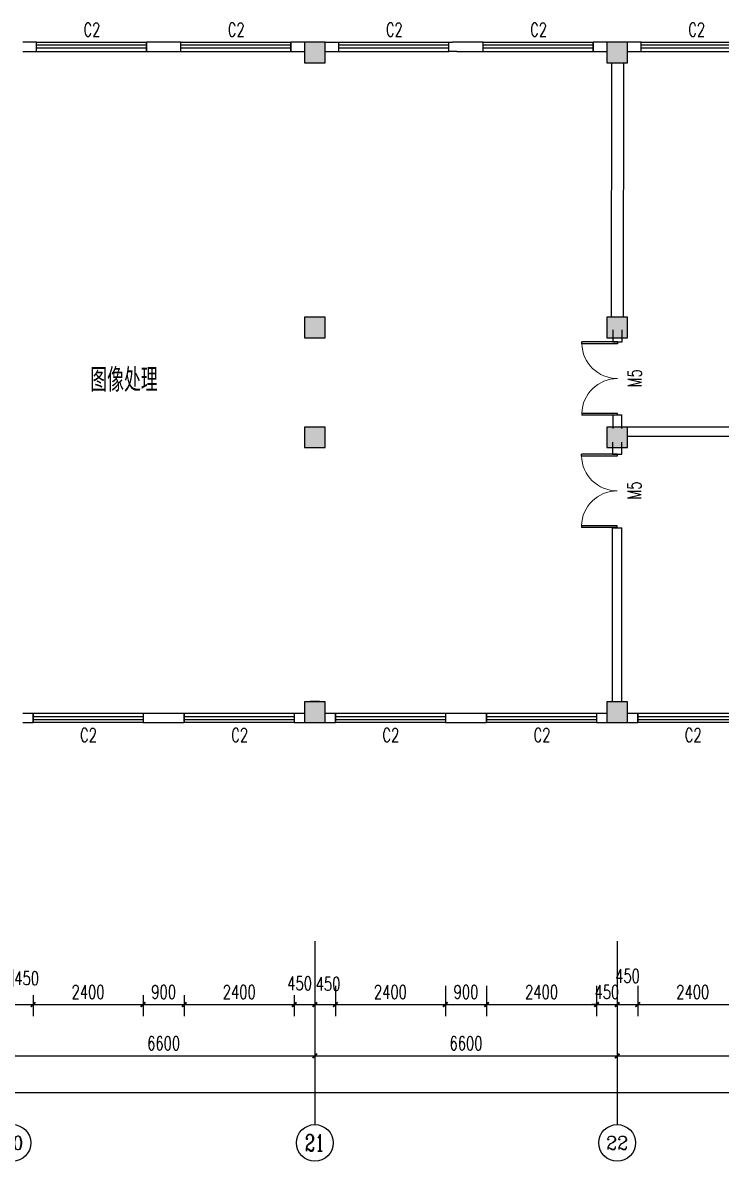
# Model space of a CAD drawing. Header units: millimetres. Extents: x 250 to 114555, y 276 to 29083.
# Drawn here: x 20175 to 35422, y 3483 to 28332 of the extents above; entities that cross this region are included whole.
import ezdxf
from ezdxf.enums import TextEntityAlignment as Align

# ---------------------------------------------------------------- set-up
doc = ezdxf.new("R2010")
doc.units = ezdxf.units.MM
for name, color, linetype in [('AXIS', 3, 'Continuous'), ('AXIS_TEXT', 7, 'Continuous'), ('COLUMN', 9, 'Continuous'), ('PUB_DIM', 3, 'Continuous'), ('PUB_TEXT', 7, 'Continuous'), ('WALL', 9, 'Continuous'), ('WINDOW', 4, 'Continuous'), ('WINDOW_TEXT', 7, 'Continuous')]:
    doc.layers.add(name, color=color, linetype=linetype)
doc.styles.add('_TCH_AXIS', font='COMPLEX', dxfattribs={"bigfont": 'GBCBIG'})
doc.styles.add('_TCH_DIM_T3', font='SIMPLEX', dxfattribs={"width": 0.705882, "bigfont": 'GBCBIG'})
doc.styles.add('_TCH_WINDOW', font='SIMPLEX', dxfattribs={"bigfont": 'GBCBIG'})
doc.styles.add('COMPLEX', font='COMPLEX')
doc.styles.get("Standard").update_dxf_attribs({"font": 'txt', "bigfont": 'gbcbig.shx'})
doc.dimstyles.new('_TCH_ARCH&&100', dxfattribs={"dimtxt": 297.5, "dimasz": 100, "dimexe": 250, "dimexo": 300, "dimgap": 126.25, "dimtad": 1, "dimdec": 0, "dimzin": 0, "dimdsep": 46, "dimtxsty": '_TCH_DIM_T3', "dimblk": 'ARCHTICK', "dimcen": 0.09, "dimclrt": 7, "dimazin": 2, "dimtfac": 1, "dimtdec": 0, "dimtix": 1, "dimtmove": 2, "dimatfit": 3, "dimfxl": 1, "dimtolj": 1, "dimtzin": 0, "dimarcsym": 0})

# ---------------------------------------------------------------- blocks, each defined once
blk = doc.blocks.new('_ArchTick')
at = {"color": 0, "linetype": 'ByBlock', "const_width": 0.4}
blk.add_lwpolyline([(-0.5, -0.5), (0.5, 0.5)], dxfattribs=at)
blk = doc.blocks.new('*D95')
at = {"layer": 'Defpoints', "color": 0}
for p in [(19950, 7410), (20400, 7410), (20400, 6903)]:
    blk.add_point(p, dxfattribs=at)
at = {"layer": 'PUB_DIM', "color": 0, "lineweight": -2}
for p, q in [((19950, 7110), (19950, 6653)), ((20400, 7110), (20400, 6653)), ((19950, 6903), (20400, 6903))]:
    blk.add_line(p, q, dxfattribs=at)
at = {"layer": 'PUB_DIM', "color": 0, "lineweight": -2, "xscale": 100, "yscale": 100, "zscale": 100, "rotation": 180}
blk.add_blockref('_ArchTick', (19950, 6903), dxfattribs=at)
at = {"layer": 'PUB_DIM', "color": 0, "lineweight": -2, "xscale": 100, "yscale": 100, "zscale": 100}
blk.add_blockref('_ArchTick', (20400, 6903), dxfattribs=at)
at = {"layer": 'PUB_DIM', "color": 7, "insert": (20260, 7479), "char_height": 297.5, "attachment_point": 5, "style": '_TCH_DIM_T3'}
blk.add_mtext('\\A1;450', dxfattribs=at)
blk = doc.blocks.new('*D96')
at = {"layer": 'Defpoints', "color": 0}
for p in [(20400, 7410), (22800, 7410), (22800, 6903)]:
    blk.add_point(p, dxfattribs=at)
at = {"layer": 'PUB_DIM', "color": 0, "lineweight": -2}
for p, q in [((20400, 7110), (20400, 6653)), ((22800, 7110), (22800, 6653)), ((20400, 6903), (22800, 6903))]:
    blk.add_line(p, q, dxfattribs=at)
at = {"layer": 'PUB_DIM', "color": 0, "lineweight": -2, "xscale": 100, "yscale": 100, "zscale": 100, "rotation": 180}
blk.add_blockref('_ArchTick', (20400, 6903), dxfattribs=at)
at = {"layer": 'PUB_DIM', "color": 0, "lineweight": -2, "xscale": 100, "yscale": 100, "zscale": 100}
blk.add_blockref('_ArchTick', (22800, 6903), dxfattribs=at)
at = {"layer": 'PUB_DIM', "color": 7, "insert": (21600, 7178), "char_height": 297.5, "attachment_point": 5, "style": '_TCH_DIM_T3'}
blk.add_mtext('\\A1;2400', dxfattribs=at)
blk = doc.blocks.new('*D97')
at = {"layer": 'Defpoints', "color": 0}
for p in [(22800, 7410), (23700, 7410), (23700, 6903)]:
    blk.add_point(p, dxfattribs=at)
at = {"layer": 'PUB_DIM', "color": 0, "lineweight": -2}
for p, q in [((22800, 7110), (22800, 6653)), ((23700, 7110), (23700, 6653)), ((22800, 6903), (23700, 6903))]:
    blk.add_line(p, q, dxfattribs=at)
at = {"layer": 'PUB_DIM', "color": 0, "lineweight": -2, "xscale": 100, "yscale": 100, "zscale": 100, "rotation": 180}
blk.add_blockref('_ArchTick', (22800, 6903), dxfattribs=at)
at = {"layer": 'PUB_DIM', "color": 0, "lineweight": -2, "xscale": 100, "yscale": 100, "zscale": 100}
blk.add_blockref('_ArchTick', (23700, 6903), dxfattribs=at)
at = {"layer": 'PUB_DIM', "color": 7, "insert": (23250, 7178), "char_height": 297.5, "attachment_point": 5, "style": '_TCH_DIM_T3'}
blk.add_mtext('\\A1;900', dxfattribs=at)
blk = doc.blocks.new('*D98')
at = {"layer": 'Defpoints', "color": 0}
for p in [(23700, 7410), (26100, 7410), (26100, 6903)]:
    blk.add_point(p, dxfattribs=at)
at = {"layer": 'PUB_DIM', "color": 0, "lineweight": -2}
for p, q in [((23700, 7110), (23700, 6653)), ((26100, 7110), (26100, 6653)), ((23700, 6903), (26100, 6903))]:
    blk.add_line(p, q, dxfattribs=at)
at = {"layer": 'PUB_DIM', "color": 0, "lineweight": -2, "xscale": 100, "yscale": 100, "zscale": 100, "rotation": 180}
blk.add_blockref('_ArchTick', (23700, 6903), dxfattribs=at)
at = {"layer": 'PUB_DIM', "color": 0, "lineweight": -2, "xscale": 100, "yscale": 100, "zscale": 100}
blk.add_blockref('_ArchTick', (26100, 6903), dxfattribs=at)
at = {"layer": 'PUB_DIM', "color": 7, "insert": (24900, 7178), "char_height": 297.5, "attachment_point": 5, "style": '_TCH_DIM_T3'}
blk.add_mtext('\\A1;2400', dxfattribs=at)
blk = doc.blocks.new('*D99')
at = {"layer": 'Defpoints', "color": 0}
for p in [(26100, 7410), (26550, 7410), (26550, 6903)]:
    blk.add_point(p, dxfattribs=at)
at = {"layer": 'PUB_DIM', "color": 0, "lineweight": -2}
for p, q in [((26100, 7110), (26100, 6653)), ((26550, 7110), (26550, 6653)), ((26100, 6903), (26550, 6903))]:
    blk.add_line(p, q, dxfattribs=at)
at = {"layer": 'PUB_DIM', "color": 0, "lineweight": -2, "xscale": 100, "yscale": 100, "zscale": 100, "rotation": 180}
blk.add_blockref('_ArchTick', (26100, 6903), dxfattribs=at)
at = {"layer": 'PUB_DIM', "color": 0, "lineweight": -2, "xscale": 100, "yscale": 100, "zscale": 100}
blk.add_blockref('_ArchTick', (26550, 6903), dxfattribs=at)
at = {"layer": 'PUB_DIM', "color": 7, "insert": (26218, 7366), "char_height": 297.5, "attachment_point": 5, "style": '_TCH_DIM_T3'}
blk.add_mtext('\\A1;450', dxfattribs=at)
blk = doc.blocks.new('*D100')
at = {"layer": 'Defpoints', "color": 0}
for p in [(26550, 7615), (27000, 7615), (27000, 6903)]:
    blk.add_point(p, dxfattribs=at)
at = {"layer": 'PUB_DIM', "color": 0, "lineweight": -2}
for p, q in [((26550, 7315), (26550, 6653)), ((27000, 7315), (27000, 6653)), ((26550, 6903), (27000, 6903))]:
    blk.add_line(p, q, dxfattribs=at)
at = {"layer": 'PUB_DIM', "color": 0, "lineweight": -2, "xscale": 100, "yscale": 100, "zscale": 100, "rotation": 180}
blk.add_blockref('_ArchTick', (26550, 6903), dxfattribs=at)
at = {"layer": 'PUB_DIM', "color": 0, "lineweight": -2, "xscale": 100, "yscale": 100, "zscale": 100}
blk.add_blockref('_ArchTick', (27000, 6903), dxfattribs=at)
at = {"layer": 'PUB_DIM', "color": 7, "insert": (26839, 7355), "char_height": 297.5, "attachment_point": 5, "style": '_TCH_DIM_T3'}
blk.add_mtext('\\A1;450', dxfattribs=at)
blk = doc.blocks.new('*D101')
at = {"layer": 'Defpoints', "color": 0}
for p in [(27000, 7615), (29400, 7615), (29400, 6903)]:
    blk.add_point(p, dxfattribs=at)
at = {"layer": 'PUB_DIM', "color": 0, "lineweight": -2}
for p, q in [((27000, 7315), (27000, 6653)), ((29400, 7315), (29400, 6653)), ((27000, 6903), (29400, 6903))]:
    blk.add_line(p, q, dxfattribs=at)
at = {"layer": 'PUB_DIM', "color": 0, "lineweight": -2, "xscale": 100, "yscale": 100, "zscale": 100, "rotation": 180}
blk.add_blockref('_ArchTick', (27000, 6903), dxfattribs=at)
at = {"layer": 'PUB_DIM', "color": 0, "lineweight": -2, "xscale": 100, "yscale": 100, "zscale": 100}
blk.add_blockref('_ArchTick', (29400, 6903), dxfattribs=at)
at = {"layer": 'PUB_DIM', "color": 7, "insert": (28200, 7178), "char_height": 297.5, "attachment_point": 5, "style": '_TCH_DIM_T3'}
blk.add_mtext('\\A1;2400', dxfattribs=at)
blk = doc.blocks.new('*D102')
at = {"layer": 'Defpoints', "color": 0}
for p in [(29400, 7615), (30300, 7615), (30300, 6903)]:
    blk.add_point(p, dxfattribs=at)
at = {"layer": 'PUB_DIM', "color": 0, "lineweight": -2}
for p, q in [((29400, 7315), (29400, 6653)), ((30300, 7315), (30300, 6653)), ((29400, 6903), (30300, 6903))]:
    blk.add_line(p, q, dxfattribs=at)
at = {"layer": 'PUB_DIM', "color": 0, "lineweight": -2, "xscale": 100, "yscale": 100, "zscale": 100, "rotation": 180}
blk.add_blockref('_ArchTick', (29400, 6903), dxfattribs=at)
at = {"layer": 'PUB_DIM', "color": 0, "lineweight": -2, "xscale": 100, "yscale": 100, "zscale": 100}
blk.add_blockref('_ArchTick', (30300, 6903), dxfattribs=at)
at = {"layer": 'PUB_DIM', "color": 7, "insert": (29850, 7178), "char_height": 297.5, "attachment_point": 5, "style": '_TCH_DIM_T3'}
blk.add_mtext('\\A1;900', dxfattribs=at)
blk = doc.blocks.new('*D103')
at = {"layer": 'Defpoints', "color": 0}
for p in [(30300, 7615), (32700, 7615), (32700, 6903)]:
    blk.add_point(p, dxfattribs=at)
at = {"layer": 'PUB_DIM', "color": 0, "lineweight": -2}
for p, q in [((30300, 7315), (30300, 6653)), ((32700, 7315), (32700, 6653)), ((30300, 6903), (32700, 6903))]:
    blk.add_line(p, q, dxfattribs=at)
at = {"layer": 'PUB_DIM', "color": 0, "lineweight": -2, "xscale": 100, "yscale": 100, "zscale": 100, "rotation": 180}
blk.add_blockref('_ArchTick', (30300, 6903), dxfattribs=at)
at = {"layer": 'PUB_DIM', "color": 0, "lineweight": -2, "xscale": 100, "yscale": 100, "zscale": 100}
blk.add_blockref('_ArchTick', (32700, 6903), dxfattribs=at)
at = {"layer": 'PUB_DIM', "color": 7, "insert": (31500, 7178), "char_height": 297.5, "attachment_point": 5, "style": '_TCH_DIM_T3'}
blk.add_mtext('\\A1;2400', dxfattribs=at)
blk = doc.blocks.new('*D104')
at = {"layer": 'Defpoints', "color": 0}
for p in [(32700, 7615), (33150, 7615), (33150, 6903)]:
    blk.add_point(p, dxfattribs=at)
at = {"layer": 'PUB_DIM', "color": 0, "lineweight": -2}
for p, q in [((32700, 7315), (32700, 6653)), ((33150, 7315), (33150, 6653)), ((32700, 6903), (32600, 6903)), ((32700, 6903), (33150, 6903)), ((33150, 6903), (33250, 6903))]:
    blk.add_line(p, q, dxfattribs=at)
at = {"layer": 'PUB_DIM', "color": 0, "lineweight": -2, "xscale": 100, "yscale": 100, "zscale": 100}
blk.add_blockref('_ArchTick', (32700, 6903), dxfattribs=at)
at = {"layer": 'PUB_DIM', "color": 0, "lineweight": -2, "xscale": 100, "yscale": 100, "zscale": 100, "rotation": 180}
blk.add_blockref('_ArchTick', (33150, 6903), dxfattribs=at)
at = {"layer": 'PUB_DIM', "color": 7, "insert": (32925, 7178), "char_height": 297.5, "attachment_point": 5, "style": '_TCH_DIM_T3'}
blk.add_mtext('\\A1;450', dxfattribs=at)
blk = doc.blocks.new('*D105')
at = {"layer": 'Defpoints', "color": 0}
for p in [(33150, 7615), (33600, 7615), (33600, 6903)]:
    blk.add_point(p, dxfattribs=at)
at = {"layer": 'PUB_DIM', "color": 0, "lineweight": -2}
for p, q in [((33150, 7315), (33150, 6653)), ((33600, 7315), (33600, 6653)), ((33150, 6903), (33600, 6903))]:
    blk.add_line(p, q, dxfattribs=at)
at = {"layer": 'PUB_DIM', "color": 0, "lineweight": -2, "xscale": 100, "yscale": 100, "zscale": 100, "rotation": 180}
blk.add_blockref('_ArchTick', (33150, 6903), dxfattribs=at)
at = {"layer": 'PUB_DIM', "color": 0, "lineweight": -2, "xscale": 100, "yscale": 100, "zscale": 100}
blk.add_blockref('_ArchTick', (33600, 6903), dxfattribs=at)
at = {"layer": 'PUB_DIM', "color": 7, "insert": (33375, 7528), "char_height": 297.5, "attachment_point": 5, "style": '_TCH_DIM_T3'}
blk.add_mtext('\\A1;450', dxfattribs=at)
blk = doc.blocks.new('*D106')
at = {"layer": 'Defpoints', "color": 0}
for p in [(33600, 7615), (36000, 7615), (36000, 6903)]:
    blk.add_point(p, dxfattribs=at)
at = {"layer": 'PUB_DIM', "color": 0, "lineweight": -2}
for p, q in [((33600, 7315), (33600, 6653)), ((36000, 7315), (36000, 6653)), ((33600, 6903), (36000, 6903))]:
    blk.add_line(p, q, dxfattribs=at)
at = {"layer": 'PUB_DIM', "color": 0, "lineweight": -2, "xscale": 100, "yscale": 100, "zscale": 100, "rotation": 180}
blk.add_blockref('_ArchTick', (33600, 6903), dxfattribs=at)
at = {"layer": 'PUB_DIM', "color": 0, "lineweight": -2, "xscale": 100, "yscale": 100, "zscale": 100}
blk.add_blockref('_ArchTick', (36000, 6903), dxfattribs=at)
at = {"layer": 'PUB_DIM', "color": 7, "insert": (34800, 7178), "char_height": 297.5, "attachment_point": 5, "style": '_TCH_DIM_T3'}
blk.add_mtext('\\A1;2400', dxfattribs=at)
blk = doc.blocks.new('*D156')
at = {"layer": 'AXIS', "color": 0, "lineweight": -2}
for p, q in [((19950, 7983), (19950, 5533)), ((26550, 7983), (26550, 5533)), ((19950, 5783), (26550, 5783))]:
    blk.add_line(p, q, dxfattribs=at)
at = {"layer": 'Defpoints', "color": 0}
for p in [(19950, 8283), (26550, 8283), (26550, 5783)]:
    blk.add_point(p, dxfattribs=at)
at = {"layer": 'AXIS', "color": 0, "lineweight": -2, "xscale": 100, "yscale": 100, "zscale": 100, "rotation": 180}
blk.add_blockref('_ArchTick', (19950, 5783), dxfattribs=at)
at = {"layer": 'AXIS', "color": 0, "lineweight": -2, "xscale": 100, "yscale": 100, "zscale": 100}
blk.add_blockref('_ArchTick', (26550, 5783), dxfattribs=at)
at = {"layer": 'AXIS', "color": 7, "insert": (23250, 6058), "char_height": 297.5, "attachment_point": 5, "style": '_TCH_DIM_T3'}
blk.add_mtext('\\A1;6600', dxfattribs=at)
blk = doc.blocks.new('*D157')
at = {"layer": 'AXIS', "color": 0, "lineweight": -2}
for p, q in [((26550, 7983), (26550, 5533)), ((33150, 7983), (33150, 5533)), ((26550, 5783), (33150, 5783))]:
    blk.add_line(p, q, dxfattribs=at)
at = {"layer": 'Defpoints', "color": 0}
for p in [(26550, 8283), (33150, 8283), (33150, 5783)]:
    blk.add_point(p, dxfattribs=at)
at = {"layer": 'AXIS', "color": 0, "lineweight": -2, "xscale": 100, "yscale": 100, "zscale": 100, "rotation": 180}
blk.add_blockref('_ArchTick', (26550, 5783), dxfattribs=at)
at = {"layer": 'AXIS', "color": 0, "lineweight": -2, "xscale": 100, "yscale": 100, "zscale": 100}
blk.add_blockref('_ArchTick', (33150, 5783), dxfattribs=at)
at = {"layer": 'AXIS', "color": 7, "insert": (29850, 6058), "char_height": 297.5, "attachment_point": 5, "style": '_TCH_DIM_T3'}
blk.add_mtext('\\A1;6600', dxfattribs=at)
blk = doc.blocks.new('*D158')
at = {"layer": 'AXIS', "color": 0, "lineweight": -2}
for p, q in [((33150, 7983), (33150, 5533)), ((39750, 7983), (39750, 5533)), ((33150, 5783), (39750, 5783))]:
    blk.add_line(p, q, dxfattribs=at)
at = {"layer": 'Defpoints', "color": 0}
for p in [(33150, 8283), (39750, 8283), (39750, 5783)]:
    blk.add_point(p, dxfattribs=at)
at = {"layer": 'AXIS', "color": 0, "lineweight": -2, "xscale": 100, "yscale": 100, "zscale": 100, "rotation": 180}
blk.add_blockref('_ArchTick', (33150, 5783), dxfattribs=at)
at = {"layer": 'AXIS', "color": 0, "lineweight": -2, "xscale": 100, "yscale": 100, "zscale": 100}
blk.add_blockref('_ArchTick', (39750, 5783), dxfattribs=at)
at = {"layer": 'AXIS', "color": 7, "insert": (36450, 6058), "char_height": 297.5, "attachment_point": 5, "style": '_TCH_DIM_T3'}
blk.add_mtext('\\A1;6600', dxfattribs=at)
blk = doc.blocks.new('*D168')
at = {"layer": 'AXIS', "color": 0, "lineweight": -2}
for p, q in [((6050, 7983), (6050, 4733)), ((99150, 7983), (99150, 4733)), ((6050, 4983), (99150, 4983))]:
    blk.add_line(p, q, dxfattribs=at)
at = {"layer": 'Defpoints', "color": 0}
for p in [(6050, 8283), (99150, 8283), (99150, 4983)]:
    blk.add_point(p, dxfattribs=at)
at = {"layer": 'AXIS', "color": 0, "lineweight": -2, "xscale": 100, "yscale": 100, "zscale": 100, "rotation": 180}
blk.add_blockref('_ArchTick', (6050, 4983), dxfattribs=at)
at = {"layer": 'AXIS', "color": 0, "lineweight": -2, "xscale": 100, "yscale": 100, "zscale": 100}
blk.add_blockref('_ArchTick', (99150, 4983), dxfattribs=at)
at = {"layer": 'AXIS', "color": 7, "insert": (52600, 5258), "char_height": 297.5, "attachment_point": 5, "style": '_TCH_DIM_T3'}
blk.add_mtext('\\A1;93100', dxfattribs=at)
blk = doc.blocks.new('_FZHK')
blk.add_lwpolyline([(-0.5, -0.5), (0.5, -0.5), (0.5, 0.5), (-0.5, 0.5)], close=True)
blk = doc.blocks.new('_AXISO')
blk.add_circle((0, 0), 0.5)
at = {"layer": 'AXIS_TEXT', "style": 'COMPLEX', "width": 1.041667}
blk.add_attdef('A', text='', height=0.56, dxfattribs=at).set_placement((-0.25, -0.28), (0.25, -0.28), align=Align.FIT)
blk = doc.blocks.new('$TCHSYS$WIN2D')
for p, q in [((-0.5, 0.5), (0.5, 0.5)), ((-0.5, 0.5), (-0.5, -0.5)), ((0.5, 0.5), (0.5, -0.5)), ((0.5, 0.167), (-0.5, 0.167)), ((0.5, -0.167), (-0.5, -0.167)), ((-0.5, -0.5), (0.5, -0.5))]:
    blk.add_line(p, q)
blk = doc.blocks.new('$DorLib2D$00000002')
for p, q in [((-0.5, 0), (-0.5, 0.4875)), ((-0.475, 0.4875), (-0.5, 0.4875)), ((-0.475, 0), (-0.475, 0.4875)), ((0.475, 0), (0.475, 0.4875)), ((0.475, 0.4875), (0.5, 0.4875)), ((0.5, 0), (0.5, 0.4875)), ((-0.5, 0), (-0.475, 0)), ((0.5, 0), (0.475, 0))]:
    blk.add_line(p, q)
at = {"lineweight": 13}
for centre, start, end in [((-0.4875, 0), 0, 88.53072), ((0.4875, 0), 91.46928, 180)]:
    blk.add_arc(centre, 0.4875, start, end, dxfattribs=at)

msp = doc.modelspace()

# ---------------------------------------------------------------- hatches: boundary and pattern name
h = msp.add_hatch(color=256)
h.paths.add_polyline_path([(26549.9, 27908.4), (26324.9, 27908.4), (26324.9, 27683.4), (26549.9, 27683.4)])
h.paths.add_polyline_path([(26549.9, 27683.4), (26774.9, 27683.4), (26774.9, 27908.4), (26549.9, 27908.4)])
h.paths.add_polyline_path([(26549.9, 27458.4), (26774.9, 27458.4), (26774.9, 27683.4), (26549.9, 27683.4)])
h.paths.add_polyline_path([(26549.9, 27683.4), (26324.9, 27683.4), (26324.9, 27458.4), (26549.9, 27458.4)])
h.paths.add_polyline_path([(26549.9, 21683.4), (26324.9, 21683.4), (26324.9, 21458.4), (26549.9, 21458.4)])
h.paths.add_polyline_path([(26549.9, 21683.4), (26549.9, 21458.4), (26774.9, 21458.4), (26774.9, 21683.4)])
h.paths.add_polyline_path([(26774.9, 21683.4), (26774.9, 21908.4), (26549.9, 21908.4), (26549.9, 21683.4)])
h.paths.add_polyline_path([(26549.9, 21908.4), (26324.9, 21908.4), (26324.9, 21683.4), (26549.9, 21683.4)])
h.paths.add_polyline_path([(26549.9, 13508.4), (26549.9, 13058.4), (26774.9, 13058.4), (26774.9, 13508.4)])
h.paths.add_polyline_path([(26324.9, 13508.4), (26324.9, 13058.4), (26549.9, 13058.4), (26549.9, 13508.4)])
h = msp.add_hatch(color=256)
h.paths.add_polyline_path([(33149.9, 27908.4), (32924.9, 27908.4), (32924.9, 27683.4), (33149.9, 27683.4)])
h.paths.add_polyline_path([(33149.9, 27683.4), (33374.9, 27683.4), (33374.9, 27908.4), (33149.9, 27908.4)])
h.paths.add_polyline_path([(33149.9, 27458.4), (33374.9, 27458.4), (33374.9, 27683.4), (33149.9, 27683.4)])
h.paths.add_polyline_path([(33149.9, 27683.4), (32924.9, 27683.4), (32924.9, 27458.4), (33149.9, 27458.4)])
h.paths.add_polyline_path([(33149.9, 21683.4), (32924.9, 21683.4), (32924.9, 21458.4), (33149.9, 21458.4)])
h.paths.add_polyline_path([(33149.9, 21683.4), (33149.9, 21458.4), (33374.9, 21458.4), (33374.9, 21683.4)])
h.paths.add_polyline_path([(33374.9, 21683.4), (33374.9, 21908.4), (33149.9, 21908.4), (33149.9, 21683.4)])
h.paths.add_polyline_path([(33149.9, 21908.4), (32924.9, 21908.4), (32924.9, 21683.4), (33149.9, 21683.4)])
h.paths.add_polyline_path([(33149.9, 13508.4), (33149.9, 13058.4), (33374.9, 13058.4), (33374.9, 13508.4)])
h.paths.add_polyline_path([(32924.9, 13508.4), (32924.9, 13058.4), (33149.9, 13058.4), (33149.9, 13508.4)])
h = msp.add_hatch(color=256)
h.paths.add_polyline_path([(26549.9, 19508.4), (26324.9, 19508.4), (26324.9, 19283.4), (26549.9, 19283.4)])
h.paths.add_polyline_path([(26774.9, 19508.4), (26549.9, 19508.4), (26549.9, 19283.4), (26774.9, 19283.4)])
h.paths.add_polyline_path([(26774.9, 19283.4), (26549.9, 19283.4), (26549.9, 19058.4), (26774.9, 19058.4)])
h.paths.add_polyline_path([(26549.9, 19283.4), (26324.9, 19283.4), (26324.9, 19058.4), (26549.9, 19058.4)])
h = msp.add_hatch(color=256)
h.paths.add_polyline_path([(33149.9, 19508.4), (32924.9, 19508.4), (32924.9, 19283.4), (33149.9, 19283.4)])
h.paths.add_polyline_path([(33374.9, 19508.4), (33149.9, 19508.4), (33149.9, 19283.4), (33374.9, 19283.4)])
h.paths.add_polyline_path([(33374.9, 19283.4), (33149.9, 19283.4), (33149.9, 19058.4), (33374.9, 19058.4)])
h.paths.add_polyline_path([(33149.9, 19283.4), (32924.9, 19283.4), (32924.9, 19058.4), (33149.9, 19058.4)])

# ---------------------------------------------------------------- linework, layer by layer
msp.add_line((29653.3, 27708.4), (29453.3, 27708.4))
at = {"layer": 'AXIS'}
for p, q in [((26549.9, 8283.4), (26549.9, 4283.4)), ((33149.9, 8283.4), (33149.9, 4283.4))]:
    msp.add_line(p, q, dxfattribs=at)
at = {"layer": 'WALL'}
for p, q in [((20474.9, 27908.4), (20174.9, 27908.4)), ((20474.9, 27708.4), (20474.9, 27908.4)), ((23624.9, 27908.4), (22874.9, 27908.4)), ((22874.9, 27908.4), (22874.9, 27708.4)), ((23624.9, 27708.4), (23624.9, 27908.4)), ((26324.9, 27908.4), (26024.9, 27908.4)), ((26024.9, 27908.4), (26024.9, 27708.4)), ((26774.9, 27908.4), (29553.5, 27908.4)), ((30224.9, 27908.4), (29553.5, 27908.4)), ((30224.9, 27708.4), (30224.9, 27908.4)), ((32924.9, 27908.4), (32624.9, 27908.4)), ((32624.9, 27908.4), (32624.9, 27708.4)), ((33674.9, 27908.4), (33374.9, 27908.4)), ((33674.9, 27708.4), (33674.9, 27908.4)), ((20174.9, 27708.4), (20474.9, 27708.4)), ((22874.9, 27708.4), (23624.9, 27708.4)), ((26024.9, 27708.4), (26324.9, 27708.4)), ((26774.9, 27708.4), (29453.3, 27708.4)), ((29653.3, 27708.4), (30224.9, 27708.4)), ((32624.9, 27708.4), (32924.9, 27708.4)), ((33374.9, 27708.4), (33674.9, 27708.4)), ((33027, 27450.7), (33020.8, 21908.4)), ((33285.6, 27464.6), (33282.1, 21908.4)), ((33058, 21629.2), (33058, 21366.7)), ((33258.6, 21366.7), (33258.6, 21629.2)), ((33057.3, 21366.7), (33257.3, 21366.7)), ((33051.7, 19766.7), (33051.7, 19479.2)), ((33257.3, 19766.7), (33057.3, 19766.7)), ((33254.6, 19479.2), (33254.6, 19766.7)), ((39524.9, 19508.4), (33374.9, 19508.4)), ((33051.3, 19177.7), (33051.3, 18915.2)), ((33251.9, 18915.2), (33251.9, 19177.7)), ((33374.9, 19308.4), (39524.9, 19308.4)), ((26649.9, 19056.2), (26449.9, 19056.2)), ((33050.7, 18915.2), (33250.7, 18915.2)), ((33049.9, 13508.4), (33049.9, 17308.4)), ((33049.9, 17308.4), (33249.9, 17308.4)), ((33249.9, 13508.4), (33249.9, 17308.4)), ((26649.9, 13520.7), (26449.9, 13520.7)), ((20399.9, 13258.4), (20174.9, 13258.4)), ((20399.9, 13058.4), (20399.9, 13258.4)), ((23699.9, 13258.4), (22799.9, 13258.4)), ((22799.9, 13258.4), (22799.9, 13058.4)), ((23699.9, 13058.4), (23699.9, 13258.4)), ((26324.9, 13258.4), (26099.9, 13258.4)), ((26099.9, 13258.4), (26099.9, 13058.4)), ((26999.9, 13258.4), (26774.9, 13258.4)), ((26999.9, 13058.4), (26999.9, 13258.4)), ((30299.9, 13258.4), (29399.9, 13258.4)), ((29399.9, 13258.4), (29399.9, 13058.4)), ((30299.9, 13058.4), (30299.9, 13258.4)), ((32924.9, 13258.4), (32699.9, 13258.4)), ((32699.9, 13258.4), (32699.9, 13058.4)), ((33599.9, 13258.4), (33374.9, 13258.4)), ((33599.9, 13058.4), (33599.9, 13258.4)), ((20174.9, 13058.4), (20399.9, 13058.4)), ((22799.9, 13058.4), (23699.9, 13058.4)), ((26099.9, 13058.4), (26324.9, 13058.4)), ((26774.9, 13058.4), (26999.9, 13058.4)), ((29399.9, 13058.4), (30299.9, 13058.4)), ((32699.9, 13058.4), (32924.9, 13058.4)), ((33374.9, 13058.4), (33599.9, 13058.4))]:
    msp.add_line(p, q, dxfattribs=at)

# ---------------------------------------------------------------- block references
at = {"layer": 'AXIS'}
ref = msp.add_blockref('_AXISO', (19949.9, 3883.4), dxfattribs=dict(at, xscale=800, yscale=800, zscale=800))
ref.add_attrib('A', '20', dxfattribs={"layer": 'AXIS_TEXT', "height": 294.28, "style": '_TCH_AXIS'}).set_placement((19711.6, 3736.3), (20188.1, 3736.3), align=Align.FIT)
ref = msp.add_blockref('_AXISO', (26549.9, 3883.4), dxfattribs=dict(at, xscale=800, yscale=800, zscale=800))
ref.add_attrib('A', '21', dxfattribs={"layer": 'AXIS_TEXT', "height": 360.19, "style": '_TCH_AXIS', "width": 0.862069}).set_placement((26335.5, 3703.3), (26764.3, 3703.3), align=Align.FIT)
ref = msp.add_blockref('_AXISO', (33149.9, 3883.4), dxfattribs=dict(at, xscale=800, yscale=800, zscale=800))
ref.add_attrib('A', '22', dxfattribs={"layer": 'AXIS_TEXT', "height": 294.28, "style": '_TCH_AXIS'}).set_placement((32911.6, 3736.3), (33388.1, 3736.3), align=Align.FIT)
at = {"layer": 'COLUMN', "xscale": 450, "yscale": 450, "zscale": 450}
for p in [(26549.9, 27683.4), (33149.9, 27683.4), (26549.9, 21683.4), (33149.9, 21683.4), (26549.9, 19283.4), (33149.9, 19283.4), (26549.9, 13283.4), (33149.9, 13283.4)]:
    msp.add_blockref('_FZHK', p, dxfattribs=at)
at = {"layer": 'WINDOW'}
ref = msp.add_blockref('$TCHSYS$WIN2D', (21674.9, 27808.4), dxfattribs=dict(at, xscale=2400, yscale=-200, zscale=2400))
ref.add_attrib('A', 'C2', (21499.9, 28034.7), dxfattribs={"layer": 'WINDOW_TEXT', "height": 297.5, "style": '_TCH_WINDOW', "width": 0.705882})
ref = msp.add_blockref('$TCHSYS$WIN2D', (24824.9, 27808.4), dxfattribs=dict(at, xscale=2400, yscale=-200, zscale=2400))
ref.add_attrib('A', 'C2', (24649.9, 28034.7), dxfattribs={"layer": 'WINDOW_TEXT', "height": 297.5, "style": '_TCH_WINDOW', "width": 0.705882})
ref = msp.add_blockref('$TCHSYS$WIN2D', (28274.9, 27808.4), dxfattribs=dict(at, xscale=2400, yscale=-200, zscale=2400))
ref.add_attrib('A', 'C2', (28099.9, 28034.7), dxfattribs={"layer": 'WINDOW_TEXT', "height": 297.5, "style": '_TCH_WINDOW', "width": 0.705882})
ref = msp.add_blockref('$TCHSYS$WIN2D', (31424.9, 27808.4), dxfattribs=dict(at, xscale=2400, yscale=-200, zscale=2400))
ref.add_attrib('A', 'C2', (31249.9, 28034.7), dxfattribs={"layer": 'WINDOW_TEXT', "height": 297.5, "style": '_TCH_WINDOW', "width": 0.705882})
ref = msp.add_blockref('$TCHSYS$WIN2D', (34874.9, 27808.4), dxfattribs=dict(at, xscale=2400, yscale=-200, zscale=2400))
ref.add_attrib('A', 'C2', (34699.9, 28034.7), dxfattribs={"layer": 'WINDOW_TEXT', "height": 297.5, "style": '_TCH_WINDOW', "width": 0.705882})
ref = msp.add_blockref('$DorLib2D$00000002', (33157.3, 20566.7), dxfattribs=dict(at, xscale=1600, yscale=-1600, zscale=1600, rotation=270))
ref.add_attrib('A', 'M5', (33681.1, 20376.7), dxfattribs={"layer": 'WINDOW_TEXT', "height": 297.5, "rotation": 90, "style": '_TCH_WINDOW', "width": 0.705882})
ref = msp.add_blockref('$DorLib2D$00000002', (33150.7, 18115.2), dxfattribs=dict(at, xscale=1600, yscale=-1600, zscale=1600, rotation=270))
ref.add_attrib('A', 'M5', (33674.4, 17925.2), dxfattribs={"layer": 'WINDOW_TEXT', "height": 297.5, "rotation": 90, "style": '_TCH_WINDOW', "width": 0.705882})
ref = msp.add_blockref('$TCHSYS$WIN2D', (21599.9, 13158.4), dxfattribs=dict(at, xscale=2400, yscale=-200, zscale=2400, rotation=180))
ref.add_attrib('A', 'C2', (21424.9, 12634.7), dxfattribs={"layer": 'WINDOW_TEXT', "height": 297.5, "style": '_TCH_WINDOW', "width": 0.705882})
ref = msp.add_blockref('$TCHSYS$WIN2D', (24899.9, 13158.4), dxfattribs=dict(at, xscale=2400, yscale=-200, zscale=2400, rotation=180))
ref.add_attrib('A', 'C2', (24724.9, 12634.7), dxfattribs={"layer": 'WINDOW_TEXT', "height": 297.5, "style": '_TCH_WINDOW', "width": 0.705882})
ref = msp.add_blockref('$TCHSYS$WIN2D', (28199.9, 13158.4), dxfattribs=dict(at, xscale=2400, yscale=-200, zscale=2400, rotation=180))
ref.add_attrib('A', 'C2', (28024.9, 12634.7), dxfattribs={"layer": 'WINDOW_TEXT', "height": 297.5, "style": '_TCH_WINDOW', "width": 0.705882})
ref = msp.add_blockref('$TCHSYS$WIN2D', (31499.9, 13158.4), dxfattribs=dict(at, xscale=2400, yscale=-200, zscale=2400, rotation=180))
ref.add_attrib('A', 'C2', (31324.9, 12634.7), dxfattribs={"layer": 'WINDOW_TEXT', "height": 297.5, "style": '_TCH_WINDOW', "width": 0.705882})
ref = msp.add_blockref('$TCHSYS$WIN2D', (34799.9, 13158.4), dxfattribs=dict(at, xscale=2400, yscale=-200, zscale=2400, rotation=180))
ref.add_attrib('A', 'C2', (34624.9, 12634.7), dxfattribs={"layer": 'WINDOW_TEXT', "height": 297.5, "style": '_TCH_WINDOW', "width": 0.705882})

# ---------------------------------------------------------------- texts
at = {"layer": 'PUB_TEXT'}
msp.add_text('图像处理', height=510.64, dxfattribs=at).set_placement((21649.2, 20279.9))

# ---------------------------------------------------------------- dimensions: what is measured, and where the dimension line sits
at = {"layer": 'AXIS'}
for p1, p2, distance, text, picture, middle in [((6049.9, 8283.4), (99149.9, 8283.4), -3300, '93100', '*D168', (52599.9, 5258.4)), ((19949.9, 8283.4), (26549.9, 8283.4), -2500, '6600', '*D156', (23249.9, 6058.4)), ((26549.9, 8283.4), (33149.9, 8283.4), -2500, '6600', '*D157', (29849.9, 6058.4)), ((33149.9, 8283.4), (39749.9, 8283.4), -2500, '6600', '*D158', (36449.9, 6058.4))]:
    dim = msp.add_aligned_dim(p1=p1, p2=p2, distance=distance, text=text, dimstyle='_TCH_ARCH&&100', dxfattribs=at)
    dim.commit()
    dim.dimension.update_dxf_attribs({"geometry": picture, "text_midpoint": middle})
at = {"layer": 'PUB_DIM'}
for base, p1, p2, picture, middle in [((33599.9, 6903.3), (33149.9, 7615.2), (33599.9, 7615.2), '*D105', (33374.9, 7528.3)), ((20399.9, 6903.3), (19949.9, 7409.9), (20399.9, 7409.9), '*D95', (20260.4, 7478.9)), ((26549.9, 6903.3), (26099.9, 7409.9), (26549.9, 7409.9), '*D99', (26217.9, 7366.4)), ((26999.9, 6903.3), (26549.9, 7615.2), (26999.9, 7615.2), '*D100', (26839.3, 7355))]:
    dim = msp.add_linear_dim(base=base, p1=p1, p2=p2, angle=0, text='450', dimstyle='_TCH_ARCH&&100', dxfattribs=at)
    dim.commit()
    dim.dimension.update_dxf_attribs({"geometry": picture, "text_midpoint": middle, "dimtype": 161})
for p1, p2, distance, text, picture, middle in [((26999.9, 7615.2), (29399.9, 7615.2), -711.9, '2400', '*D101', (28199.9, 7178.3)), ((29399.9, 7615.2), (30299.9, 7615.2), -711.9, '900', '*D102', (29849.9, 7178.3)), ((30299.9, 7615.2), (32699.9, 7615.2), -711.9, '2400', '*D103', (31499.9, 7178.3)), ((32699.9, 7615.2), (33149.9, 7615.2), -711.9, '450', '*D104', (32924.9, 7178.3)), ((33599.9, 7615.2), (35999.9, 7615.2), -711.9, '2400', '*D106', (34799.9, 7178.3)), ((20399.9, 7409.9), (22799.9, 7409.9), -506.6, '2400', '*D96', (21599.9, 7178.3)), ((22799.9, 7409.9), (23699.9, 7409.9), -506.6, '900', '*D97', (23249.9, 7178.3)), ((23699.9, 7409.9), (26099.9, 7409.9), -506.6, '2400', '*D98', (24899.9, 7178.3))]:
    dim = msp.add_aligned_dim(p1=p1, p2=p2, distance=distance, text=text, dimstyle='_TCH_ARCH&&100', dxfattribs=at)
    dim.commit()
    dim.dimension.update_dxf_attribs({"geometry": picture, "text_midpoint": middle})

doc.saveas('drawing.dxf')
